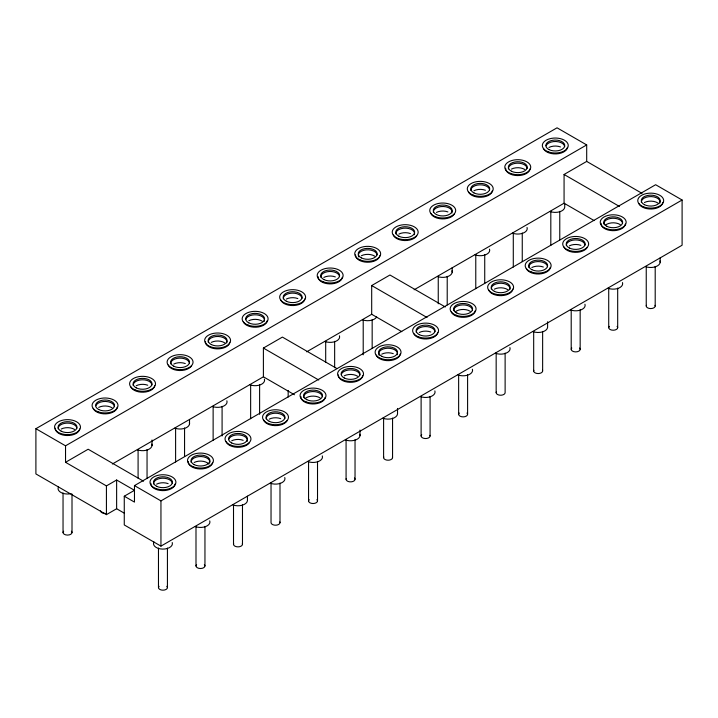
<?xml version="1.0" encoding="UTF-8"?>
<svg xmlns="http://www.w3.org/2000/svg" width="718" height="718" viewBox="0 0 718 718"><rect width="100%" height="100%" fill="white"/><g stroke="black" fill="none" stroke-linecap="round" stroke-linejoin="round"><path stroke-width="1.08" d="M124.142 513.092L116.63 508.748L106.426 514.644L35.9 473.925L35.9 428.7L557.051 127.813L586.696 144.928L586.696 161.415L642.036 193.366M35.9 428.7L65.535 445.815L586.696 144.928M65.535 445.815L65.535 462.302L88.161 449.235L143.501 481.195M112.367 464.007L263.398 376.806L263.398 348.068L282.407 337.092L336.778 368.478M306.676 351.82L371.691 314.287L371.691 285.549L389.946 275.003L445.295 306.954M414.133 289.776L564.07 203.212L564.07 174.474L586.696 161.415M65.535 462.302L106.426 485.906L116.63 480.01L134.481 490.313L124.268 496.21L124.268 524.948L160.949 546.12L682.1 245.233L682.1 200.008L655.633 184.723L134.472 485.61L134.472 502.097L124.268 496.21M134.472 485.61L160.949 500.895L682.1 200.008M564.07 174.474L619.41 206.425M564.07 203.212L594.163 220.597M371.691 285.549L427.031 317.5M371.691 314.287L401.793 331.662M263.398 348.068L318.738 380.019M263.398 376.806L294.47 394.747M660.165 257.906L660.165 262.339M655.202 266.432L655.202 305.985M646.245 266.432L646.245 305.985M617.686 288.097L617.686 327.65M608.72 288.097L608.72 327.65M580.162 309.754L580.162 349.316M571.205 309.754L571.205 349.316M564.734 203.921L564.734 207.242A9.46 5.457 0 0 1 550.114 211.514M559.771 211.334L559.771 239.902M550.814 211.334L550.814 245.394M547.601 321.781L547.601 327.327A9.46 5.457 0 0 1 532.98 331.599M542.637 331.42L542.637 370.973M533.68 331.42L533.68 370.973M522.255 233L522.255 261.567M513.289 233L513.289 267.06M505.122 353.085L505.122 392.638A4.479 2.585 0 0 1 500.06 395.205A4.479 2.585 0 0 1 496.317 391.965M496.165 353.085L496.165 392.638M484.731 254.666L484.731 283.233M475.774 254.666L475.774 288.726M467.597 374.742L467.597 414.304M458.64 374.742L458.64 414.304M452.169 267.796L452.169 272.23M447.215 276.322L447.215 304.89M438.249 276.322L438.249 303.795M430.082 396.408L430.082 435.961M421.116 396.408L421.116 435.961M397.521 408.434L397.521 413.981A9.46 5.457 0 0 1 382.9 418.244M392.558 418.073L392.558 457.626M383.6 418.073L383.6 457.626M372.166 319.654L372.166 348.221M363.209 319.654L363.209 354.809M359.996 430.1L359.996 435.638M355.033 439.73L355.033 479.292M346.076 439.73L346.076 479.292M334.651 341.31L334.651 367.679M325.694 341.31L325.694 362.186M317.518 461.396L317.518 500.949M308.56 461.396L308.56 500.949M288.169 390.439L288.169 397.036M279.993 483.061L279.993 522.614M271.036 483.061L271.036 522.614A4.479 2.585 0 0 0 276.098 525.181A4.479 2.585 0 0 0 279.841 521.941M259.611 384.633L259.611 414.304M250.645 384.633L250.645 418.702M247.441 496.192L247.441 500.625A9.46 5.457 0 0 1 232.82 504.898M242.478 504.718L242.478 544.271M233.512 504.718L233.512 544.271M222.086 406.298L222.086 435.97M213.129 406.298L213.129 440.358M204.953 526.384L204.953 565.937M195.996 526.384L195.996 565.937M189.525 419.438L189.525 423.871M184.562 427.964L184.562 456.531M175.605 427.964L175.605 462.024M167.429 548.049L167.429 587.602M160.949 500.895L160.949 546.12M158.472 548.049L158.472 587.602M152.01 439.99L152.01 445.537M147.046 449.621L147.046 478.188M138.089 449.621L138.089 478.188M116.63 480.01L116.63 508.748M106.426 485.906L106.426 514.644M72.006 494.047L72.006 532.505M63.04 492.952L63.04 532.505M325.155 397.359A12.143 7.009 0 0 1 312.366 403.965A12.143 7.009 0 0 1 300.914 396.578M662.849 202.395A12.143 7.009 0 0 1 651.639 209.001A12.143 7.009 0 0 1 638.84 203.445M175.075 484.004A12.143 7.009 0 0 1 162.277 490.618A12.143 7.009 0 0 1 150.834 483.232M625.324 224.061A12.143 7.009 0 0 1 612.526 230.666A12.143 7.009 0 0 1 601.083 223.28M512.76 289.049A12.143 7.009 0 0 1 501.55 295.645A12.143 7.009 0 0 1 488.761 290.09M550.284 267.383A12.143 7.009 0 0 1 539.074 273.98A12.143 7.009 0 0 1 526.276 268.433M475.244 310.706A12.143 7.009 0 0 1 464.034 317.311A12.143 7.009 0 0 1 451.236 311.756M362.68 375.694A12.143 7.009 0 0 1 349.881 382.308A12.143 7.009 0 0 1 338.438 374.913M587.216 247.522A12.143 7.009 0 0 1 575.01 252.332A12.143 7.009 0 0 1 563.801 246.768M400.204 354.037A12.143 7.009 0 0 1 388.994 360.633A12.143 7.009 0 0 1 376.196 355.078M437.72 332.371A12.143 7.009 0 0 1 426.51 338.968A12.143 7.009 0 0 1 413.712 333.412M249.532 442.485A12.143 7.009 0 0 1 237.317 447.296A12.143 7.009 0 0 1 226.107 441.732M287.047 420.82A12.143 7.009 0 0 1 274.841 425.63A12.143 7.009 0 0 1 263.632 420.066M546.102 145.799A9.388 5.421 0 0 1 556.001 141.509A9.388 5.421 0 0 1 564.662 146.607M567.417 147.298A12.143 7.009 0 0 1 556.208 153.903A12.143 7.009 0 0 1 543.409 148.348M58.149 428.825A9.388 5.421 0 0 1 66.998 423.108A9.388 5.421 0 0 1 76.898 428.224M529.893 168.963A12.143 7.009 0 0 1 517.095 175.569A12.143 7.009 0 0 1 505.651 168.183M508.398 168.874A9.388 5.421 0 0 1 517.247 163.166A9.388 5.421 0 0 1 527.147 168.272M470.882 190.539A9.388 5.421 0 0 1 479.732 184.822A9.388 5.421 0 0 1 489.622 189.938M492.377 190.629A12.143 7.009 0 0 1 481.168 197.226A12.143 7.009 0 0 1 468.369 191.67M358.776 256.918A9.388 5.421 0 0 1 365.947 249.9A9.388 5.421 0 0 1 377.067 254.917M379.813 255.617A12.143 7.009 0 0 1 367.015 262.223A12.143 7.009 0 0 1 355.572 254.836M320.793 277.184A9.388 5.421 0 0 1 329.643 271.476A9.388 5.421 0 0 1 339.542 276.583M342.289 277.274A12.143 7.009 0 0 1 329.49 283.888A12.143 7.009 0 0 1 318.047 276.493M283.278 298.85A9.388 5.421 0 0 1 292.127 293.132A9.388 5.421 0 0 1 302.018 298.248M304.773 298.939A12.143 7.009 0 0 1 293.563 305.536A12.143 7.009 0 0 1 280.765 299.98M245.942 319.106A9.388 5.421 0 0 1 257.044 314.906A9.388 5.421 0 0 1 264.314 321.323M267.249 320.596A12.143 7.009 0 0 1 256.039 327.202A12.143 7.009 0 0 1 243.24 321.646M229.724 342.262A12.143 7.009 0 0 1 216.935 348.867A12.143 7.009 0 0 1 205.483 341.481M208.238 342.172A9.388 5.421 0 0 1 218.308 336.473A9.388 5.421 0 0 1 226.798 342.98M170.713 363.838A9.388 5.421 0 0 1 179.563 358.12A9.388 5.421 0 0 1 189.462 363.236M191.616 365.722A12.143 7.009 0 0 1 179.41 370.533A12.143 7.009 0 0 1 168.2 364.968M133.189 385.503A9.388 5.421 0 0 1 142.038 379.786A9.388 5.421 0 0 1 151.938 384.893M154.684 385.584A12.143 7.009 0 0 1 143.474 392.19A12.143 7.009 0 0 1 130.685 386.634M641.353 202.305A9.388 5.421 0 0 1 651.432 196.606A9.388 5.421 0 0 1 659.914 203.113M153.58 483.923A9.388 5.421 0 0 1 162.43 478.206A9.388 5.421 0 0 1 172.329 483.313M603.829 223.971A9.388 5.421 0 0 1 612.678 218.254A9.388 5.421 0 0 1 622.578 223.37M566.314 245.637A9.388 5.421 0 0 1 575.163 239.92A9.388 5.421 0 0 1 585.053 245.026M528.789 267.293A9.388 5.421 0 0 1 537.638 261.585A9.388 5.421 0 0 1 547.538 266.692M491.265 288.959A9.388 5.421 0 0 1 501.344 283.251A9.388 5.421 0 0 1 509.825 289.767M453.749 310.625A9.388 5.421 0 0 1 462.598 304.908A9.388 5.421 0 0 1 472.489 310.014M303.66 397.269A9.388 5.421 0 0 1 312.51 391.561A9.388 5.421 0 0 1 322.409 396.668M454.27 214.09A12.143 7.009 0 0 1 442.055 218.9A12.143 7.009 0 0 1 430.845 213.336M416.745 235.746A12.143 7.009 0 0 1 404.539 240.557A12.143 7.009 0 0 1 393.329 234.992M395.842 233.862A9.388 5.421 0 0 1 405.912 228.153A9.388 5.421 0 0 1 414.403 234.669M433.358 212.205A9.388 5.421 0 0 1 443.437 206.497A9.388 5.421 0 0 1 451.918 213.004M416.225 332.281A9.388 5.421 0 0 1 425.074 326.573A9.388 5.421 0 0 1 434.973 331.68M341.364 374.195A9.388 5.421 0 0 1 351.264 369.905A9.388 5.421 0 0 1 359.933 375.002M266.145 418.935A9.388 5.421 0 0 1 274.994 413.218A9.388 5.421 0 0 1 284.884 418.325M228.809 439.183A9.388 5.421 0 0 1 239.911 434.991A9.388 5.421 0 0 1 247.18 441.399M379.158 355.338A9.388 5.421 0 0 1 387.558 348.23A9.388 5.421 0 0 1 397.269 354.755M79.644 428.915A12.143 7.009 0 0 1 66.846 435.521A12.143 7.009 0 0 1 55.403 428.134M212.6 462.347A12.143 7.009 0 0 1 199.801 468.953A12.143 7.009 0 0 1 188.349 461.566M117.169 407.25A12.143 7.009 0 0 1 105.959 413.846A12.143 7.009 0 0 1 93.16 408.3M191.105 462.257A9.388 5.421 0 0 1 201.175 456.549A9.388 5.421 0 0 1 209.665 463.065M95.853 405.751A9.388 5.421 0 0 1 105.752 401.452A9.388 5.421 0 0 1 114.413 406.559M71.405 531.212A4.479 2.585 0 0 1 67.519 535.09A4.479 2.585 0 0 1 63.642 531.212M71.037 493.625A9.46 5.457 0 0 1 61.048 492.539A9.46 5.457 0 0 1 58.535 486.849M61.218 429.041A9.46 5.457 0 0 1 74.573 429.472M166.836 586.31A4.479 2.585 0 0 1 162.95 590.187A4.479 2.585 0 0 1 159.073 586.31M172.212 542.53A9.46 5.457 0 0 1 162.43 549.099A9.46 5.457 0 0 1 153.966 541.946M156.65 484.138A9.46 5.457 0 0 1 168.129 483.636M466.996 413.012A4.479 2.585 0 0 1 463.119 416.889A4.479 2.585 0 0 1 459.242 413.012M472.372 369.231A9.46 5.457 0 0 1 468.45 374.859A9.46 5.457 0 0 1 457.94 374.922M455.203 311.917A9.46 5.457 0 0 1 470.164 311.262M151.821 444.11A9.46 5.457 0 0 1 147.899 449.737A9.46 5.457 0 0 1 137.389 449.8M136.258 385.719A9.46 5.457 0 0 1 147.737 385.216M242.325 543.607A4.479 2.585 0 0 1 237.999 546.865A4.479 2.585 0 0 1 233.664 543.607M231.69 440.807A9.46 5.457 0 0 1 243.169 440.313M189.346 422.453A9.46 5.457 0 0 1 185.415 428.081A9.46 5.457 0 0 1 174.914 428.134M173.783 364.053A9.46 5.457 0 0 1 185.262 363.55M286.347 299.065A9.46 5.457 0 0 1 297.826 298.562M392.405 456.953A4.479 2.585 0 0 1 388.079 460.211A4.479 2.585 0 0 1 383.753 456.953M381.77 354.162A9.46 5.457 0 0 1 393.258 353.66M339.426 335.8A9.46 5.457 0 0 1 335.503 341.427A9.46 5.457 0 0 1 324.994 341.49M323.863 277.399A9.46 5.457 0 0 1 335.342 276.906M105.043 513.424A4.479 2.585 0 0 1 100.565 510.839M98.743 407.375A9.46 5.457 0 0 1 112.089 407.806M398.903 234.077A9.46 5.457 0 0 1 410.391 233.574M509.897 347.575A9.46 5.457 0 0 1 505.975 353.202A9.46 5.457 0 0 1 495.465 353.256M494.334 289.174A9.46 5.457 0 0 1 507.689 289.605M617.085 326.358A4.479 2.585 0 0 1 613.199 330.235A4.479 2.585 0 0 1 609.322 326.358M622.461 282.587A9.46 5.457 0 0 1 618.53 288.214A9.46 5.457 0 0 1 608.029 288.268M605.292 225.264A9.46 5.457 0 0 1 620.253 224.617M264.386 379.122A9.46 5.457 0 0 1 260.454 384.749A9.46 5.457 0 0 1 249.954 384.812M248.823 320.731A9.46 5.457 0 0 1 262.178 321.152M354.441 477.991A4.479 2.585 0 0 1 351.138 481.85A4.479 2.585 0 0 1 346.229 478.619M359.817 434.219A9.46 5.457 0 0 1 355.886 439.847A9.46 5.457 0 0 1 345.385 439.91M344.254 375.819A9.46 5.457 0 0 1 357.609 376.25M429.929 435.296A4.479 2.585 0 0 1 425.011 438.527A4.479 2.585 0 0 1 421.717 434.668M434.857 390.897A9.46 5.457 0 0 1 430.926 396.524A9.46 5.457 0 0 1 420.425 396.578M419.294 332.497A9.46 5.457 0 0 1 430.773 331.994M376.672 316.961A9.46 5.457 0 0 1 362.509 319.824M361.387 255.743A9.46 5.457 0 0 1 374.742 256.173M579.561 348.024A4.479 2.585 0 0 1 575.683 351.901A4.479 2.585 0 0 1 571.806 348.024M584.937 304.244A9.46 5.457 0 0 1 581.015 309.871A9.46 5.457 0 0 1 570.505 309.934M569.374 245.852A9.46 5.457 0 0 1 580.862 245.35M451.99 270.812A9.46 5.457 0 0 1 448.059 276.439A9.46 5.457 0 0 1 437.558 276.502M436.427 212.411A9.46 5.457 0 0 1 447.906 211.918M284.768 477.542A9.46 5.457 0 0 1 280.846 483.169A9.46 5.457 0 0 1 270.336 483.232M269.214 419.15A9.46 5.457 0 0 1 280.693 418.648M226.861 400.788A9.46 5.457 0 0 1 222.939 406.415A9.46 5.457 0 0 1 212.429 406.478M211.298 342.387A9.46 5.457 0 0 1 224.653 342.818M316.916 499.656A4.479 2.585 0 0 1 313.039 503.533A4.479 2.585 0 0 1 309.153 499.656M322.292 455.885A9.46 5.457 0 0 1 318.37 461.512A9.46 5.457 0 0 1 307.86 461.566M305.123 398.571A9.46 5.457 0 0 1 320.084 397.916M548.992 147.432A9.46 5.457 0 0 1 560.471 146.93M204.352 564.644A4.479 2.585 0 0 1 200.475 568.521A4.479 2.585 0 0 1 196.597 564.644M209.728 520.873A9.46 5.457 0 0 1 205.806 526.5A9.46 5.457 0 0 1 195.296 526.554M194.165 462.473A9.46 5.457 0 0 1 208.911 464.079M527.03 227.489A9.46 5.457 0 0 1 523.108 233.117A9.46 5.457 0 0 1 512.598 233.171M511.467 169.089A9.46 5.457 0 0 1 524.822 169.52M542.485 370.308A4.479 2.585 0 0 1 538.159 373.557A4.479 2.585 0 0 1 533.833 370.308M531.859 267.509A9.46 5.457 0 0 1 543.338 267.015M655.049 305.321A4.479 2.585 0 0 1 650.723 308.578A4.479 2.585 0 0 1 646.397 305.321M659.977 260.921A9.46 5.457 0 0 1 656.055 266.549A9.46 5.457 0 0 1 645.545 266.611M644.423 202.521A9.46 5.457 0 0 1 657.769 202.952M489.505 249.146A9.46 5.457 0 0 1 485.583 254.773A9.46 5.457 0 0 1 475.074 254.836M473.943 190.755A9.46 5.457 0 0 1 485.431 190.252M61.227 431.195A9.451 5.457 0 0 0 76.772 428.242A9.451 5.457 0 0 0 64.575 421.951A9.451 5.457 0 0 0 61.227 431.195M60.429 433.394A12.96 7.476 0 0 0 80.461 427.542A12.96 7.476 0 0 0 61.676 420.452A12.96 7.476 0 0 0 60.429 433.394M156.659 486.292A9.451 5.457 0 0 0 172.203 483.34A9.451 5.457 0 0 0 160.006 477.039A9.451 5.457 0 0 0 156.659 486.292M155.86 488.482A12.96 7.476 0 0 0 175.892 482.64A12.96 7.476 0 0 0 157.107 475.549A12.96 7.476 0 0 0 155.86 488.482M456.819 312.994A9.451 5.457 0 0 0 472.372 310.041A9.451 5.457 0 0 0 460.166 303.741A9.451 5.457 0 0 0 456.819 312.994M456.029 315.184A12.96 7.476 0 0 0 476.052 309.341A12.96 7.476 0 0 0 457.276 302.251A12.96 7.476 0 0 0 456.029 315.184M136.267 387.873A9.451 5.457 0 0 0 151.812 384.92A9.451 5.457 0 0 0 139.615 378.619A9.451 5.457 0 0 0 136.267 387.873M135.478 390.062A12.96 7.476 0 0 0 155.501 384.22A12.96 7.476 0 0 0 136.716 377.129A12.96 7.476 0 0 0 135.478 390.062M231.699 442.97A9.451 5.457 0 0 0 247.243 440.017A9.451 5.457 0 0 0 235.046 433.717A9.451 5.457 0 0 0 231.699 442.97M230.9 445.16A12.96 7.476 0 0 0 250.932 439.317A12.96 7.476 0 0 0 232.147 432.227A12.96 7.476 0 0 0 230.9 445.16M173.783 366.207A9.451 5.457 0 0 0 189.337 363.254A9.451 5.457 0 0 0 177.14 356.963A9.451 5.457 0 0 0 173.783 366.207M172.993 368.406A12.96 7.476 0 0 0 193.025 362.554A12.96 7.476 0 0 0 174.241 355.464A12.96 7.476 0 0 0 172.993 368.406M286.347 301.219A9.451 5.457 0 0 0 301.901 298.275A9.451 5.457 0 0 0 289.695 291.975A9.451 5.457 0 0 0 286.347 301.219M285.558 303.418A12.96 7.476 0 0 0 305.581 297.566A12.96 7.476 0 0 0 286.805 290.476A12.96 7.476 0 0 0 285.558 303.418M381.779 356.316A9.451 5.457 0 0 0 397.323 353.364A9.451 5.457 0 0 0 385.126 347.072A9.451 5.457 0 0 0 381.779 356.316M380.989 358.506A12.96 7.476 0 0 0 401.012 352.664A12.96 7.476 0 0 0 382.236 345.573A12.96 7.476 0 0 0 380.989 358.506M323.872 279.562A9.451 5.457 0 0 0 339.417 276.609A9.451 5.457 0 0 0 327.22 270.309A9.451 5.457 0 0 0 323.872 279.562M323.073 281.752A12.96 7.476 0 0 0 343.105 275.909A12.96 7.476 0 0 0 324.321 268.819A12.96 7.476 0 0 0 323.073 281.752M98.743 409.529A9.451 5.457 0 0 0 114.297 406.585A9.451 5.457 0 0 0 102.091 400.285A9.451 5.457 0 0 0 98.743 409.529M97.953 411.728A12.96 7.476 0 0 0 117.976 405.885A12.96 7.476 0 0 0 99.201 398.795A12.96 7.476 0 0 0 97.953 411.728M398.912 236.231A9.451 5.457 0 0 0 414.457 233.287A9.451 5.457 0 0 0 402.259 226.987A9.451 5.457 0 0 0 398.912 236.231M398.122 238.43A12.96 7.476 0 0 0 418.145 232.587A12.96 7.476 0 0 0 399.37 225.488A12.96 7.476 0 0 0 398.122 238.43M494.343 291.329A9.451 5.457 0 0 0 509.888 288.376A9.451 5.457 0 0 0 497.691 282.084A9.451 5.457 0 0 0 494.343 291.329M493.544 293.527A12.96 7.476 0 0 0 513.576 287.676A12.96 7.476 0 0 0 494.792 280.585A12.96 7.476 0 0 0 493.544 293.527M606.907 226.341A9.451 5.457 0 0 0 622.452 223.388A9.451 5.457 0 0 0 610.255 217.096A9.451 5.457 0 0 0 606.907 226.341M606.109 228.539A12.96 7.476 0 0 0 626.141 222.688A12.96 7.476 0 0 0 607.356 215.597A12.96 7.476 0 0 0 606.109 228.539M248.832 322.885A9.451 5.457 0 0 0 264.377 319.932A9.451 5.457 0 0 0 252.18 313.631A9.451 5.457 0 0 0 248.832 322.885M248.033 325.075A12.96 7.476 0 0 0 268.065 319.232A12.96 7.476 0 0 0 249.281 312.142A12.96 7.476 0 0 0 248.033 325.075M344.254 377.982A9.451 5.457 0 0 0 359.808 375.029A9.451 5.457 0 0 0 347.611 368.729A9.451 5.457 0 0 0 344.254 377.982M343.464 380.172A12.96 7.476 0 0 0 363.496 374.329A12.96 7.476 0 0 0 344.712 367.239A12.96 7.476 0 0 0 343.464 380.172M419.303 334.651A9.451 5.457 0 0 0 434.848 331.707A9.451 5.457 0 0 0 422.651 325.407A9.451 5.457 0 0 0 419.303 334.651M418.504 336.85A12.96 7.476 0 0 0 438.536 331.007A12.96 7.476 0 0 0 419.752 323.917A12.96 7.476 0 0 0 418.504 336.85M361.387 257.897A9.451 5.457 0 0 0 376.941 254.944A9.451 5.457 0 0 0 364.735 248.643A9.451 5.457 0 0 0 361.387 257.897M360.598 260.087A12.96 7.476 0 0 0 380.63 254.244A12.96 7.476 0 0 0 361.845 247.154A12.96 7.476 0 0 0 360.598 260.087M569.383 248.006A9.451 5.457 0 0 0 584.928 245.053A9.451 5.457 0 0 0 572.731 238.753A9.451 5.457 0 0 0 569.383 248.006M568.593 250.196A12.96 7.476 0 0 0 588.616 244.353A12.96 7.476 0 0 0 569.841 237.263A12.96 7.476 0 0 0 568.593 250.196M436.436 214.574A9.451 5.457 0 0 0 451.981 211.622A9.451 5.457 0 0 0 439.784 205.321A9.451 5.457 0 0 0 436.436 214.574M435.638 216.764A12.96 7.476 0 0 0 455.67 210.921A12.96 7.476 0 0 0 436.885 203.831A12.96 7.476 0 0 0 435.638 216.764M269.214 421.304A9.451 5.457 0 0 0 284.768 418.352A9.451 5.457 0 0 0 272.562 412.051A9.451 5.457 0 0 0 269.214 421.304M268.424 423.494A12.96 7.476 0 0 0 288.448 417.652A12.96 7.476 0 0 0 269.672 410.561A12.96 7.476 0 0 0 268.424 423.494M211.307 344.55A9.451 5.457 0 0 0 226.852 341.597A9.451 5.457 0 0 0 214.655 335.297A9.451 5.457 0 0 0 211.307 344.55M210.518 346.74A12.96 7.476 0 0 0 230.541 340.897A12.96 7.476 0 0 0 211.765 333.807A12.96 7.476 0 0 0 210.518 346.74M306.739 399.639A9.451 5.457 0 0 0 322.283 396.695A9.451 5.457 0 0 0 310.086 390.395A9.451 5.457 0 0 0 306.739 399.639M305.949 401.838A12.96 7.476 0 0 0 325.972 395.995A12.96 7.476 0 0 0 307.196 388.896A12.96 7.476 0 0 0 305.949 401.838M548.992 149.586A9.451 5.457 0 0 0 564.545 146.634A9.451 5.457 0 0 0 552.339 140.333A9.451 5.457 0 0 0 548.992 149.586M548.202 151.776A12.96 7.476 0 0 0 568.234 145.933A12.96 7.476 0 0 0 549.45 138.843A12.96 7.476 0 0 0 548.202 151.776M194.174 464.627A9.451 5.457 0 0 0 209.719 461.683A9.451 5.457 0 0 0 197.522 455.383A9.451 5.457 0 0 0 194.174 464.627M193.384 466.826A12.96 7.476 0 0 0 213.408 460.983A12.96 7.476 0 0 0 194.632 453.884A12.96 7.476 0 0 0 193.384 466.826M511.476 171.243A9.451 5.457 0 0 0 527.021 168.299A9.451 5.457 0 0 0 514.824 161.999A9.451 5.457 0 0 0 511.476 171.243M510.677 173.442A12.96 7.476 0 0 0 530.71 167.599A12.96 7.476 0 0 0 511.925 160.5A12.96 7.476 0 0 0 510.677 173.442M531.859 269.672A9.451 5.457 0 0 0 547.412 266.719A9.451 5.457 0 0 0 535.206 260.419A9.451 5.457 0 0 0 531.859 269.672M531.069 271.862A12.96 7.476 0 0 0 551.101 266.019A12.96 7.476 0 0 0 532.316 258.929A12.96 7.476 0 0 0 531.069 271.862M644.423 204.684A9.451 5.457 0 0 0 659.977 201.731A9.451 5.457 0 0 0 647.771 195.431A9.451 5.457 0 0 0 644.423 204.684M643.633 206.874A12.96 7.476 0 0 0 663.656 201.031A12.96 7.476 0 0 0 644.881 193.941A12.96 7.476 0 0 0 643.633 206.874M473.952 192.909A9.451 5.457 0 0 0 489.505 189.956A9.451 5.457 0 0 0 477.299 183.655A9.451 5.457 0 0 0 473.952 192.909M473.162 195.099A12.96 7.476 0 0 0 493.185 189.256A12.96 7.476 0 0 0 474.41 182.166A12.96 7.476 0 0 0 473.162 195.099"/></g></svg>
